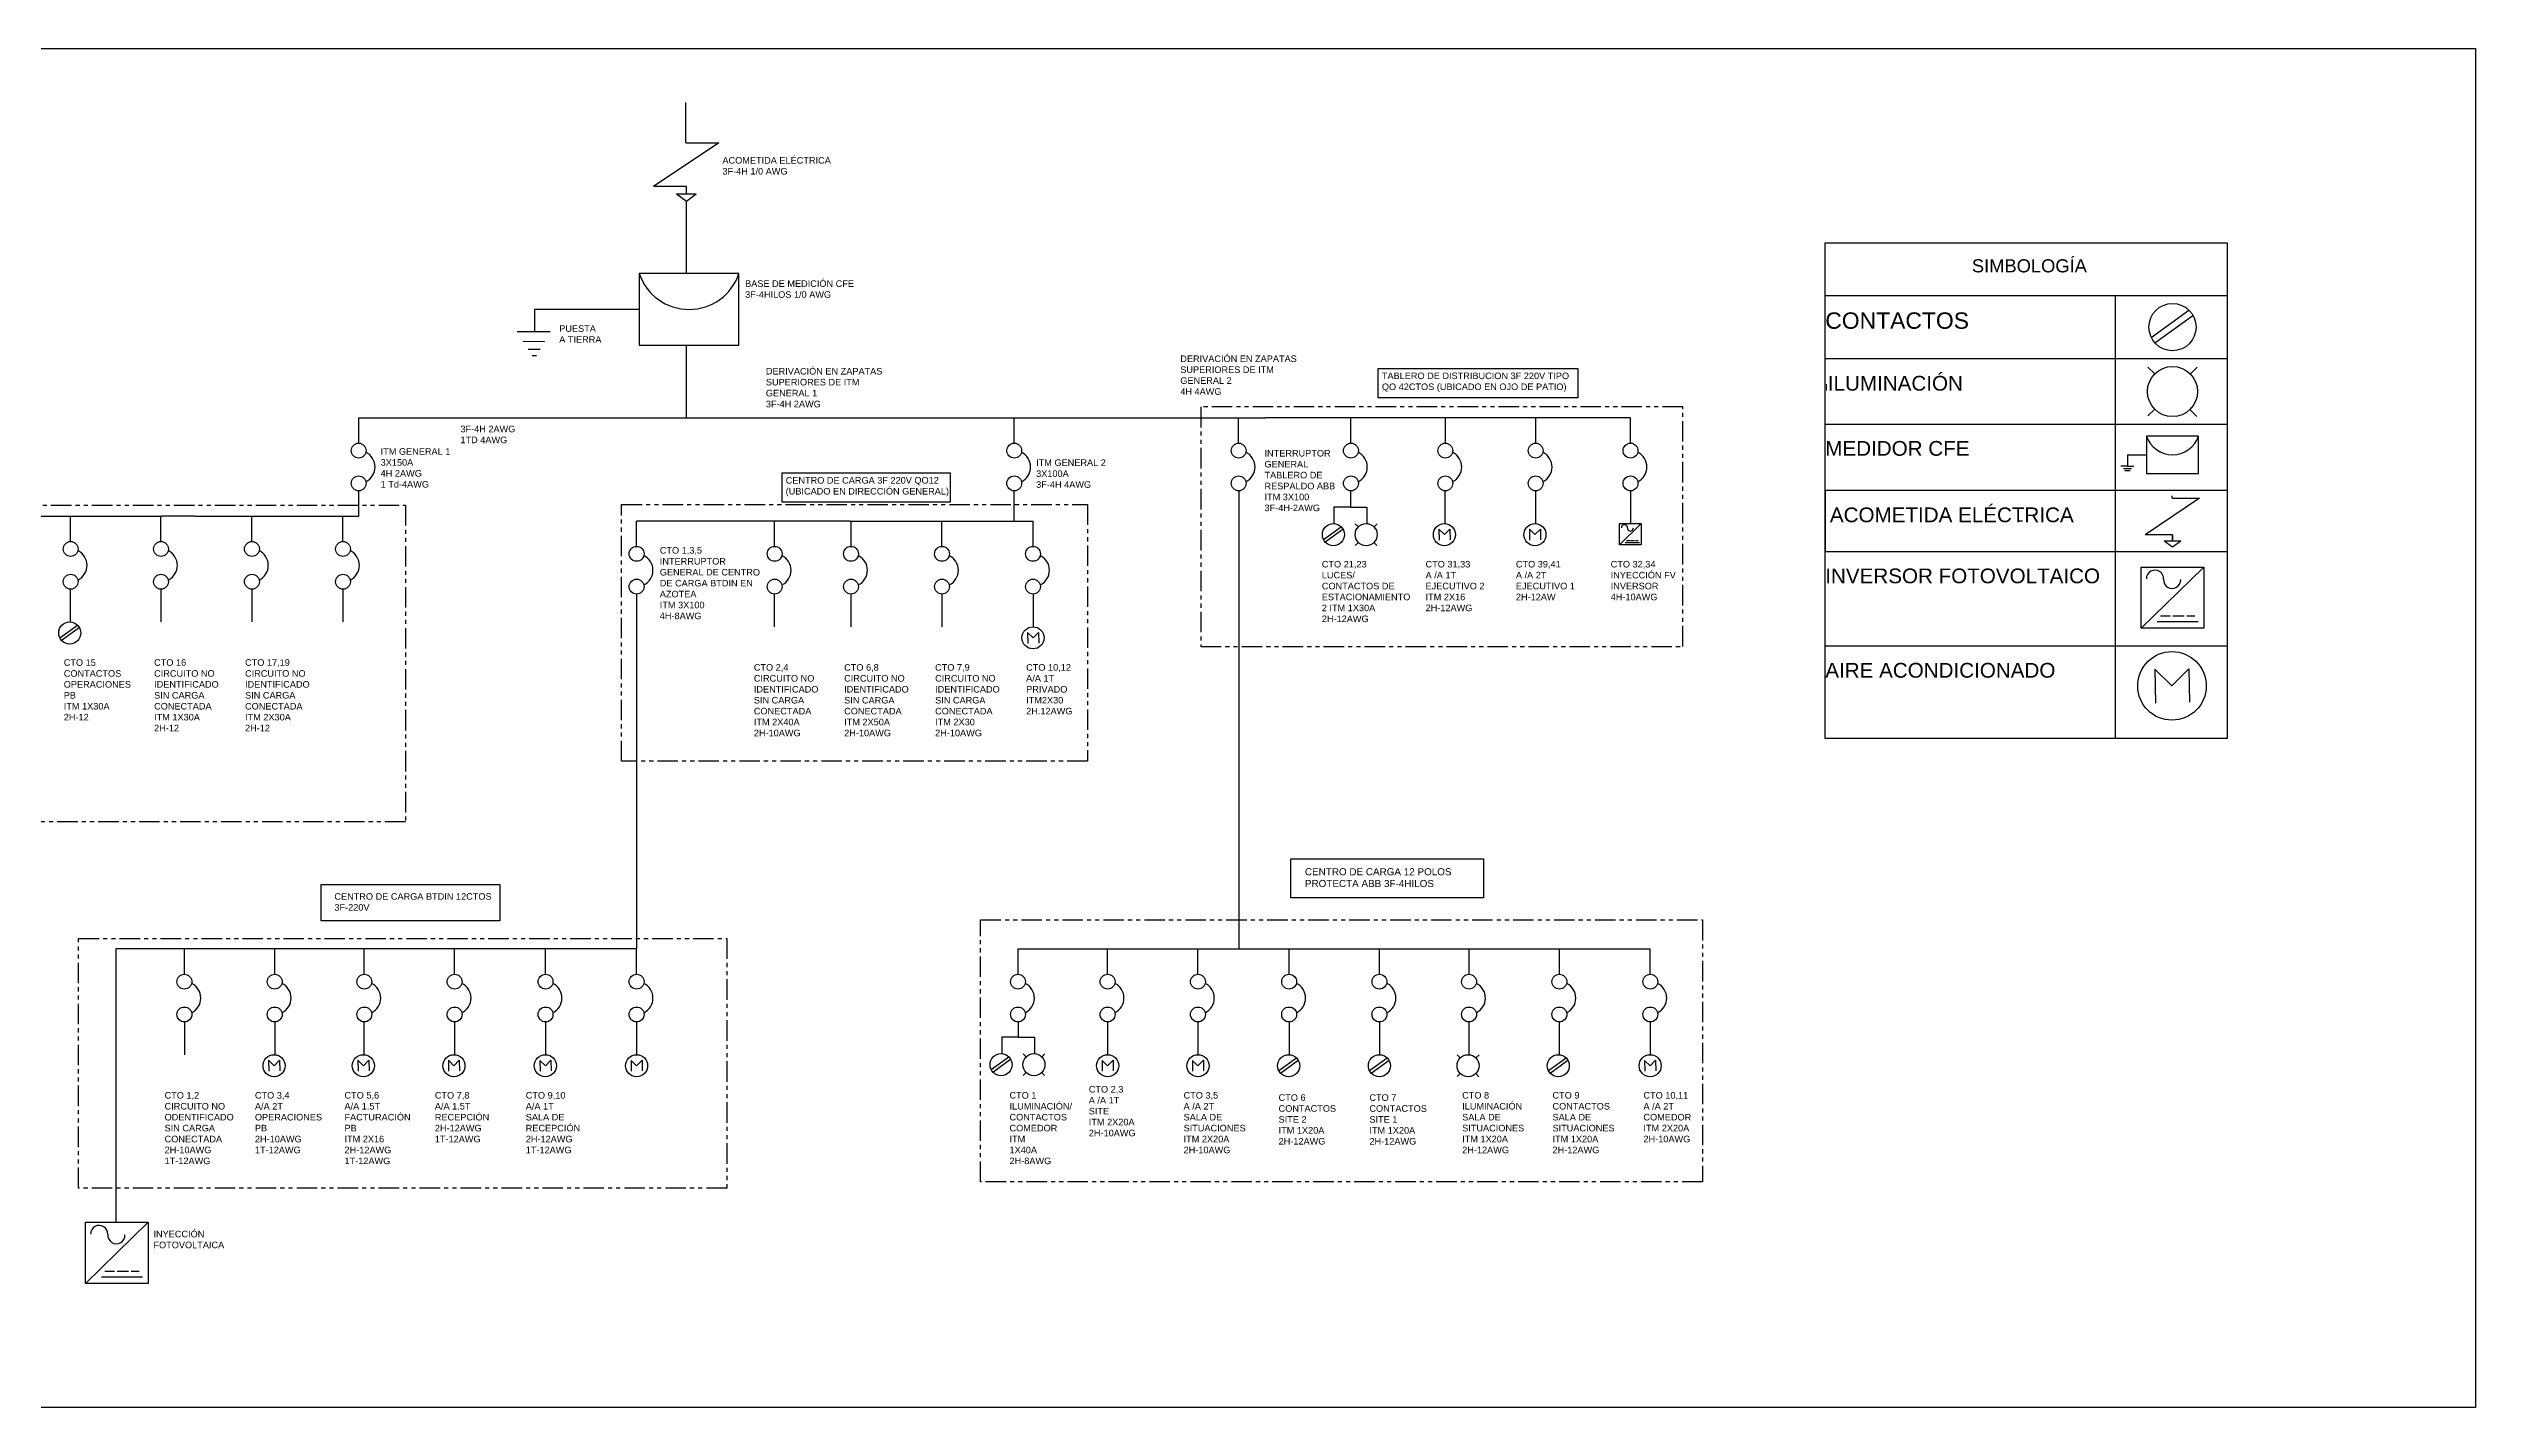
# Model space of a CAD drawing. Header units: inches. Extents: x 576 to 692, y 175 to 217.
# Drawn here: x 618 to 692.1, y 175.2 to 216.7 of the extents above; entities that cross this region are included whole.
import ezdxf

# ---------------------------------------------------------------- set-up
doc = ezdxf.new("R2010")
doc.units = ezdxf.units.IN
doc.header["$MEASUREMENT"] = 0
doc.linetypes.add('PHANTOM2', pattern=[1.25, 0.625, -0.125, 0.125, -0.125, 0.125, -0.125])
doc.styles.get("Standard").update_dxf_attribs({"font": 'arial.ttf'})

msp = doc.modelspace()

# ---------------------------------------------------------------- linework, layer by layer
for p, q in [((637.469, 213.806), (637.469, 215.045)), ((638.469, 213.806), (636.483, 212.474)), ((637.469, 213.806), (638.469, 213.806)), ((637.483, 212.474), (636.483, 212.474)), ((637.183, 212.254), (637.483, 212.254)), ((637.183, 212.254), (637.483, 212.034)), ((637.483, 212.254), (637.483, 212.474)), ((637.483, 212.254), (637.783, 212.254)), ((637.483, 212.034), (637.783, 212.254)), ((637.483, 209.822), (637.483, 212.034)), ((672.23, 209.154), (684.487, 209.154)), ((681.076, 209.154), (681.076, 195.641)), ((636.045, 208.727), (632.846, 208.727)), ((632.846, 208.727), (632.846, 208.049)), ((632.322, 208.049), (633.327, 208.049)), ((632.506, 207.755), (633.156, 207.752)), ((632.659, 207.512), (633.02, 207.516)), ((637.483, 205.42), (637.483, 207.633)), ((632.777, 207.324), (632.909, 207.324)), ((684.487, 207.217), (672.23, 207.217)), ((627.483, 204.647), (627.483, 205.42)), ((627.483, 205.42), (637.483, 205.42)), ((637.483, 205.42), (647.483, 205.42)), ((647.483, 204.647), (647.483, 205.42)), ((647.483, 205.42), (655.149, 205.42)), ((654.331, 204.647), (654.331, 205.42)), ((666.287, 205.42), (655.149, 205.42)), ((657.757, 204.647), (657.757, 205.42)), ((660.638, 204.647), (660.638, 205.42)), ((663.394, 204.647), (663.394, 205.42)), ((666.287, 204.647), (666.287, 205.42)), ((681.447, 203.941), (681.248, 203.941)), ((681.324, 203.875), (681.57, 203.877)), ((681.365, 203.813), (681.529, 203.814)), ((681.447, 204.294), (681.447, 203.941)), ((681.447, 204.294), (682.033, 204.294)), ((681.447, 203.941), (681.646, 203.941)), ((627.483, 202.42), (627.483, 203.193)), ((647.483, 202.42), (647.483, 203.193)), ((647.483, 202.271), (647.483, 203.044)), ((654.334, 203.193), (654.334, 202.193)), ((657.739, 203.193), (657.739, 202.693)), ((660.627, 203.193), (660.627, 202.193)), ((663.389, 203.193), (663.389, 202.193)), ((666.287, 203.193), (666.287, 202.193)), ((683.65, 202.967), (681.987, 201.852)), ((682.812, 202.967), (682.812, 203.043)), ((682.812, 202.967), (683.65, 202.967)), ((611.463, 202.42), (621.463, 202.42)), ((618.695, 201.647), (618.695, 202.42)), ((621.451, 201.647), (621.451, 202.42)), ((622.483, 202.42), (621.463, 202.42)), ((622.483, 202.42), (627.483, 202.42)), ((624.226, 201.647), (624.226, 202.42)), ((627.004, 201.647), (627.004, 202.42)), ((635.962, 201.498), (635.962, 202.271)), ((641.451, 202.271), (635.962, 202.271)), ((640.174, 201.498), (640.174, 202.271)), ((642.483, 202.271), (641.463, 202.271)), ((642.483, 202.271), (647.483, 202.271)), ((642.505, 201.498), (642.505, 202.271)), ((645.28, 201.498), (645.28, 202.271)), ((647.483, 202.271), (648.058, 202.271)), ((648.058, 201.498), (648.058, 202.271)), ((654.334, 202.193), (654.334, 192.655)), ((657.739, 202.693), (657.239, 202.693)), ((657.239, 202.693), (657.239, 202.193)), ((657.739, 202.693), (658.239, 202.693)), ((658.239, 202.693), (658.239, 202.193)), ((678.118, 202.274), (678.251, 202.274)), ((682.824, 201.852), (681.987, 201.852)), ((682.573, 201.667), (682.824, 201.667)), ((682.573, 201.667), (682.824, 201.483)), ((682.824, 201.852), (682.824, 201.703)), ((682.824, 201.667), (682.824, 201.852)), ((682.824, 201.667), (683.075, 201.667)), ((682.824, 201.483), (683.075, 201.667)), ((618.685, 200.193), (618.685, 199.193)), ((621.446, 200.193), (621.446, 199.193)), ((624.221, 200.193), (624.221, 199.193)), ((627.004, 200.193), (627.004, 199.193)), ((635.962, 200.044), (635.962, 195.012)), ((640.164, 200.044), (640.164, 199.044)), ((642.5, 200.044), (642.5, 199.044)), ((645.275, 200.044), (645.275, 199.044)), ((648.058, 200.044), (648.058, 199.044)), ((672.23, 198.46), (681.076, 198.46)), ((681.076, 198.46), (684.487, 198.46)), ((635.962, 195.012), (635.962, 193.239)), ((635.962, 193.239), (635.962, 192.252)), ((654.334, 192.655), (654.334, 189.217)), ((635.962, 192.252), (635.962, 189.217)), ((622.165, 189.217), (620.071, 189.217)), ((620.071, 189.217), (620.071, 180.865)), ((622.165, 188.444), (622.165, 189.217)), ((635.962, 189.217), (622.165, 189.217)), ((624.921, 188.444), (624.921, 189.217)), ((627.654, 188.444), (627.654, 189.217)), ((630.41, 188.444), (630.41, 189.217)), ((633.184, 188.444), (633.184, 189.217)), ((635.962, 188.444), (635.962, 189.217)), ((647.6, 189.217), (666.892, 189.217)), ((647.6, 188.444), (647.6, 189.217)), ((650.333, 188.444), (650.333, 189.217)), ((653.089, 188.444), (653.089, 189.217)), ((655.872, 188.444), (655.872, 189.217)), ((658.628, 188.444), (658.628, 189.217)), ((661.361, 188.444), (661.361, 189.217)), ((664.117, 188.444), (664.117, 189.217)), ((666.892, 188.444), (666.892, 189.217)), ((622.167, 186.99), (622.167, 185.99)), ((624.921, 186.99), (624.921, 185.99)), ((627.643, 186.99), (627.643, 185.99)), ((630.404, 186.99), (630.404, 185.99)), ((633.179, 186.99), (633.179, 185.99)), ((635.962, 186.99), (635.962, 185.99)), ((647.6, 186.99), (647.6, 186.522)), ((650.334, 186.99), (650.334, 185.99)), ((653.09, 186.99), (653.09, 185.99)), ((655.874, 186.99), (655.874, 185.99)), ((658.628, 186.99), (658.628, 185.99)), ((661.351, 186.99), (661.351, 185.99)), ((664.112, 186.99), (664.112, 185.99)), ((666.887, 186.99), (666.887, 185.99)), ((647.601, 186.522), (647.101, 186.522)), ((647.101, 186.522), (647.101, 186.022)), ((647.601, 186.522), (648.101, 186.522)), ((648.101, 186.522), (648.101, 186.022))]:
    msp.add_line(p, q)
at = {"color": 30}
for p, q in [((682.176, 207.876), (683.327, 208.702)), ((682.287, 207.709), (683.448, 208.546)), ((656.919, 201.711), (657.457, 202.098)), ((656.971, 201.633), (657.514, 202.025)), ((618.364, 198.712), (618.903, 199.098)), ((618.416, 198.633), (618.959, 199.025)), ((646.78, 185.54), (647.319, 185.927)), ((655.553, 185.508), (656.092, 185.895)), ((658.325, 185.507), (658.863, 185.894)), ((663.78, 185.507), (664.319, 185.894)), ((646.832, 185.461), (647.375, 185.853)), ((655.606, 185.43), (656.149, 185.822)), ((658.377, 185.429), (658.92, 185.821)), ((663.832, 185.429), (664.375, 185.821))]:
    msp.add_line(p, q, dxfattribs=at)
at = {"color": 2}
for p, q in [((682.28, 206.761), (682.07, 206.968)), ((683.369, 206.761), (683.578, 206.968)), ((682.28, 205.683), (682.072, 205.477)), ((683.357, 205.672), (683.562, 205.46)), ((657.983, 202.094), (657.891, 202.185)), ((658.462, 202.094), (658.554, 202.185)), ((657.983, 201.62), (657.891, 201.529)), ((658.457, 201.615), (658.547, 201.522)), ((647.844, 185.923), (647.752, 186.014)), ((648.323, 185.923), (648.415, 186.014)), ((661.094, 185.891), (661.002, 185.982)), ((661.573, 185.891), (661.665, 185.982)), ((647.844, 185.449), (647.752, 185.358)), ((648.318, 185.444), (648.408, 185.351)), ((661.094, 185.417), (661.002, 185.327)), ((661.568, 185.412), (661.658, 185.319))]:
    msp.add_line(p, q, dxfattribs=at)
at = {"color": 1}
for p, q in [((666.617, 202.193), (665.956, 201.549)), ((666.126, 201.62), (666.558, 201.62)), ((683.782, 200.868), (681.866, 199.001)), ((682.36, 199.207), (683.61, 199.207)), ((621.059, 180.877), (619.143, 179.01)), ((619.637, 179.216), (620.887, 179.216))]:
    msp.add_line(p, q, dxfattribs=at)
at = {"color": 4}
for p, q in [((660.61, 201.857), (660.443, 202.022)), ((660.443, 202.022), (660.448, 201.687)), ((660.61, 201.857), (660.776, 202.024)), ((660.776, 202.024), (660.783, 201.698)), ((663.371, 201.857), (663.204, 202.022)), ((663.204, 202.022), (663.209, 201.687)), ((663.371, 201.857), (663.537, 202.024)), ((663.537, 202.024), (663.544, 201.698)), ((648.058, 198.708), (647.89, 198.872)), ((647.89, 198.872), (647.896, 198.538)), ((648.058, 198.708), (648.223, 198.874)), ((648.223, 198.874), (648.231, 198.549)), ((682.807, 197.242), (682.287, 197.754)), ((682.287, 197.754), (682.303, 196.714)), ((682.807, 197.242), (683.321, 197.759)), ((683.321, 197.759), (683.344, 196.748)), ((624.903, 185.654), (624.736, 185.819)), ((624.736, 185.819), (624.741, 185.484)), ((624.903, 185.654), (625.069, 185.821)), ((625.069, 185.821), (625.076, 185.495)), ((627.626, 185.654), (627.459, 185.819)), ((627.459, 185.819), (627.464, 185.484)), ((627.626, 185.654), (627.792, 185.821)), ((627.792, 185.821), (627.799, 185.495)), ((630.387, 185.654), (630.22, 185.819)), ((630.22, 185.819), (630.225, 185.484)), ((630.387, 185.654), (630.553, 185.821)), ((630.553, 185.821), (630.56, 185.495)), ((633.179, 185.653), (633.012, 185.818)), ((633.012, 185.818), (633.017, 185.483)), ((633.179, 185.653), (633.345, 185.82)), ((633.345, 185.82), (633.352, 185.494)), ((635.962, 185.653), (635.795, 185.818)), ((635.795, 185.818), (635.8, 185.483)), ((635.962, 185.653), (636.128, 185.82)), ((636.128, 185.82), (636.135, 185.494)), ((650.334, 185.653), (650.166, 185.818)), ((650.166, 185.818), (650.172, 185.483)), ((650.334, 185.653), (650.499, 185.82)), ((650.499, 185.82), (650.507, 185.494)), ((653.09, 185.653), (652.922, 185.818)), ((652.922, 185.818), (652.928, 185.483)), ((653.09, 185.653), (653.255, 185.82)), ((653.255, 185.82), (653.263, 185.494)), ((666.887, 185.653), (666.719, 185.818)), ((666.719, 185.818), (666.724, 185.483)), ((666.887, 185.653), (667.052, 185.82)), ((667.052, 185.82), (667.06, 185.494))]:
    msp.add_line(p, q, dxfattribs=at)
for points in [[(575.974, 216.687), (692.067, 216.687), (692.067, 175.228), (575.974, 175.228)], [(672.23, 210.764), (684.487, 210.764), (684.487, 195.641), (672.23, 195.641)], [(636.045, 207.633), (639.085, 207.633), (639.085, 209.822), (636.045, 209.822)], [(682.033, 203.724), (683.615, 203.724), (683.615, 204.863), (682.033, 204.863)]]:
    msp.add_lwpolyline(points, close=True)
at = {"color": 3}
for points in [[(658.591, 206.925), (664.68, 206.925), (664.68, 206.034), (658.591, 206.034)], [(640.4, 203.738), (645.533, 203.738), (645.533, 202.847), (640.4, 202.847)], [(655.923, 191.967), (661.803, 191.967), (661.803, 190.773), (655.923, 190.773)], [(626.343, 191.184), (631.79, 191.184), (631.79, 190.078), (626.343, 190.078)]]:
    msp.add_lwpolyline(points, close=True, dxfattribs=at)
at = {"linetype": 'PHANTOM2'}
for points in [[(653.174, 198.448), (667.886, 198.448), (667.886, 205.752), (653.174, 205.752)], [(579.345, 202.757), (628.91, 202.757), (628.91, 193.096), (579.345, 193.096)], [(635.505, 202.776), (649.724, 202.776), (649.724, 194.945), (635.505, 194.945)], [(646.455, 190.103), (668.484, 190.103), (668.484, 182.111), (646.455, 182.111)], [(618.938, 189.54), (638.716, 189.54), (638.716, 181.921), (618.938, 181.921)]]:
    msp.add_lwpolyline(points, close=True, dxfattribs=at)
msp.add_lwpolyline([(672.23, 205.23), (684.487, 205.23), (684.487, 203.202), (672.23, 203.202), (672.23, 201.34), (684.487, 201.34)])
at = {"color": 1}
for points in [[(665.956, 202.193), (666.617, 202.193), (666.617, 201.549), (665.956, 201.549)], [(681.866, 200.868), (683.782, 200.868), (683.782, 199.001), (681.866, 199.001)], [(619.143, 180.877), (621.059, 180.877), (621.059, 179.01), (619.143, 179.01)]]:
    msp.add_lwpolyline(points, close=True, dxfattribs=at)
for points in [[(666.16, 201.679), (666.234, 201.679), (666.262, 201.679)], [(666.291, 201.679), (666.383, 201.679), (666.41, 201.679)], [(666.437, 201.679), (666.522, 201.679)], [(682.457, 199.378), (682.672, 199.378), (682.754, 199.378)], [(682.836, 199.378), (683.104, 199.378), (683.182, 199.378)], [(683.26, 199.378), (683.506, 199.378)], [(619.733, 179.387), (619.949, 179.387), (620.031, 179.387)], [(620.113, 179.387), (620.381, 179.387), (620.459, 179.387)], [(620.537, 179.387), (620.783, 179.387)]]:
    msp.add_lwpolyline(points, dxfattribs=at)
at = {"color": 30}
for centre, radius in [((682.824, 208.188), 0.72), ((657.222, 201.857), 0.337), ((618.667, 198.857), 0.337), ((647.083, 185.686), 0.337), ((655.857, 185.654), 0.337), ((658.628, 185.653), 0.337), ((664.083, 185.653), 0.337)]:
    msp.add_circle(centre, radius, dxfattribs=at)
at = {"color": 2}
for centre, radius in [((682.824, 206.222), 0.766), ((658.222, 201.857), 0.337), ((648.083, 185.686), 0.337), ((661.333, 185.654), 0.337)]:
    msp.add_circle(centre, radius, dxfattribs=at)
for centre in [(627.483, 204.42), (647.483, 204.42), (654.331, 204.42), (657.757, 204.42), (660.638, 204.42), (663.394, 204.42), (666.287, 204.42), (627.483, 203.42), (647.483, 203.42), (654.331, 203.42), (657.757, 203.42), (660.638, 203.42), (663.394, 203.42), (666.287, 203.42), (618.695, 201.42), (621.451, 201.42), (624.226, 201.42), (627.004, 201.42), (635.962, 201.271), (640.174, 201.271), (642.505, 201.271), (645.28, 201.271), (648.058, 201.271), (618.695, 200.42), (621.451, 200.42), (624.226, 200.42), (627.004, 200.42), (635.962, 200.271), (640.174, 200.271), (642.505, 200.271), (645.28, 200.271), (648.058, 200.271), (622.165, 188.217), (624.921, 188.217), (627.654, 188.217), (630.41, 188.217), (633.184, 188.217), (635.962, 188.217), (647.6, 188.217), (650.333, 188.217), (653.089, 188.217), (655.872, 188.217), (658.628, 188.217), (661.361, 188.217), (664.117, 188.217), (666.892, 188.217), (622.165, 187.217), (624.921, 187.217), (627.654, 187.217), (630.41, 187.217), (633.184, 187.217), (635.962, 187.217), (647.6, 187.217), (650.333, 187.217), (653.089, 187.217), (655.872, 187.217), (658.628, 187.217), (661.361, 187.217), (664.117, 187.217), (666.892, 187.217)]:
    msp.add_circle(centre, 0.227)
at = {"color": 4}
for centre, radius in [((660.61, 201.857), 0.337), ((663.371, 201.857), 0.337), ((648.058, 198.708), 0.337), ((682.807, 197.242), 1.046), ((624.903, 185.654), 0.337), ((627.626, 185.654), 0.337), ((630.387, 185.654), 0.337), ((633.179, 185.653), 0.337), ((635.962, 185.653), 0.337), ((650.334, 185.653), 0.337), ((653.09, 185.653), 0.337), ((666.887, 185.653), 0.337)]:
    msp.add_circle(centre, radius, dxfattribs=at)
for centre, radius, start, end in [((637.565, 210.33), 1.603, 198.50771, 341.49229), ((682.824, 205.128), 0.834, 198.50771, 341.49229), ((627.483, 203.92), 0.5, 296.2381, 63.7619), ((647.483, 203.92), 0.5, 296.2381, 63.7619), ((654.331, 203.92), 0.5, 296.2381, 63.7619), ((657.757, 203.92), 0.5, 296.2381, 63.7619), ((660.638, 203.92), 0.5, 296.2381, 63.7619), ((663.394, 203.92), 0.5, 296.2381, 63.7619), ((666.287, 203.92), 0.5, 296.2381, 63.7619), ((618.695, 200.92), 0.5, 296.2381, 63.7619), ((621.451, 200.92), 0.5, 296.2381, 63.7619), ((624.226, 200.92), 0.5, 296.2381, 63.7619), ((627.004, 200.92), 0.5, 296.2381, 63.7619), ((635.962, 200.771), 0.5, 296.2381, 63.7619), ((640.174, 200.771), 0.5, 296.2381, 63.7619), ((642.505, 200.771), 0.5, 296.2381, 63.7619), ((645.28, 200.771), 0.5, 296.2381, 63.7619), ((648.058, 200.771), 0.5, 296.2381, 63.7619), ((622.165, 187.717), 0.5, 296.2381, 63.7619), ((624.921, 187.717), 0.5, 296.2381, 63.7619), ((627.654, 187.717), 0.5, 296.2381, 63.7619), ((630.41, 187.717), 0.5, 296.2381, 63.7619), ((633.184, 187.717), 0.5, 296.2381, 63.7619), ((635.962, 187.717), 0.5, 296.2381, 63.7619), ((647.6, 187.717), 0.5, 296.2381, 63.7619), ((650.333, 187.717), 0.5, 296.2381, 63.7619), ((653.089, 187.717), 0.5, 296.2381, 63.7619), ((655.872, 187.717), 0.5, 296.2381, 63.7619), ((658.628, 187.717), 0.5, 296.2381, 63.7619), ((661.361, 187.717), 0.5, 296.2381, 63.7619), ((664.117, 187.717), 0.5, 296.2381, 63.7619), ((666.892, 187.717), 0.5, 296.2381, 63.7619)]:
    msp.add_arc(centre, radius, start, end)
at = {"color": 1}
for centre, radius, start, end in [((666.102, 202.07), 0.0905, 355.95973, 182.01429), ((666.283, 202.058), 0.0905, 175.9597, 2.01426), ((682.29, 200.513), 0.262, 355.95973, 182.01429), ((682.813, 200.476), 0.262, 175.9597, 2.01426), ((619.567, 180.521), 0.262, 355.95973, 182.01429), ((620.09, 180.484), 0.262, 175.9597, 2.01426)]:
    msp.add_arc(centre, radius, start, end, dxfattribs=at)

# ---------------------------------------------------------------- texts
at = {"attachment_point": 1}
for s, width, heights, insert, char_height in [('\\A1;ACOMETIDA ELÉCTRICA\\P3F-4H 1/0 AWG', 3.90687, [0], (638.581, 213.376), 0.2), ('SIMBOLOGÍA', 12.25675, [0], (676.703, 210.258), 0.4), ('BASE DE MEDICIÓN CFE\\P3F-4HILOS 1/0 AWG', 5.78637, [0], (639.273, 209.615), 0.2), ('PUESTA A TIERRA', 1.37722, [0], (633.602, 208.244), 0.2), ('CONTACTOS', 8.84661, [0], (672.23, 208.637), 0.5), ('DERIVACIÓN EN ZAPATAS SUPERIORES DE ITM GENERAL 2\\P4H 4AWG', 3.85034, [0], (652.551, 207.323), 0.2), ('DERIVACIÓN EN ZAPATAS SUPERIORES DE ITM GENERAL 1\\P3F-4H 2AWG', 3.85034, [0], (639.907, 206.942), 0.2), ('I{\\H2.25x;ILUMINACIÓN}', 8.84661, [0], (672.23, 206.7), 0.2), ('3F-4H 2AWG\\P1TD 4AWG', 4.50537, [0], (630.587, 205.18), 0.2), ('ITM GENERAL 1\\P3X150A\\P4H 2AWG\\P1 Td-4AWG', 2.26516, [0], (628.153, 204.493), 0.2), ('INTERRUPTOR GENERAL\\PTABLERO DE RESPALDO ABB\\PITM 3X100\\P3F-4H-2AWG', 2.27245, [0], (655.12, 204.44), 0.2), ('MEDIDOR CFE', 8.84661, [0], (672.23, 204.713), 0.45), ('ITM GENERAL 2\\P3X100A\\P3F-4H 4AWG', 2.26516, [0], (648.153, 204.152), 0.2), ('ACOMETIDA ELÉCTRICA', 8.70618, [0], (672.37, 202.685), 0.45), ('CTO 1,3,5\\PINTERRUPTOR GENERAL DE CENTRO DE CARGA BTDIN EN AZOTEA\\PITM 3X100\\P4H-8AWG', 3.31516, [2.352], (636.67, 201.477), 0.2), ('CTO 21,23\\PLUCES/ CONTACTOS DE ESTACIONAMIENTO \\P2 ITM 1X30A\\P2H-12AWG', 2.26516, [0], (656.869, 201.055), 0.2), ('CTO 31,33\\PA /A 1T\\PEJECUTIVO 2\\PITM 2X16\\P2H-12AWG', 2.26516, [0], (660.034, 201.055), 0.2), ('CTO 39,41\\PA /A 2T\\PEJECUTIVO 1\\P2H-12AW', 2.26516, [0], (662.79, 201.055), 0.2), ('CTO 32,34\\PINYECCIÓN FV\\PINVERSOR\\P4H-10AWG', 2.8898, [1.97], (665.682, 201.055), 0.2), ('INVERSOR FOTOVOLTAICO', 8.84661, [0], (672.23, 200.823), 0.45), ('CTO 15\\PCONTACTOS OPERACIONES \\PPB\\PITM 1X30A\\P2H-12', 2.26516, [0], (618.485, 198.055), 0.2), ('CTO 16\\PCIRCUITO NO IDENTIFICADO\\PSIN CARGA CONECTADA\\PITM 1X30A\\P2H-12', 2.26516, [0], (621.241, 198.055), 0.2), ('CTO 17,19\\PCIRCUITO NO IDENTIFICADO\\PSIN CARGA CONECTADA\\PITM 2X30A\\P2H-12', 2.26516, [0], (624.016, 198.055), 0.2), ('CTO 2,4\\PCIRCUITO NO IDENTIFICADO\\PSIN CARGA CONECTADA\\PITM 2X40A\\P2H-10AWG', 2.26516, [0], (639.539, 197.906), 0.2), ('CTO 6,8\\PCIRCUITO NO IDENTIFICADO\\PSIN CARGA CONECTADA ITM 2X50A\\P2H-10AWG', 2.26516, [0], (642.295, 197.906), 0.2), ('CTO 7,9\\PCIRCUITO NO IDENTIFICADO\\PSIN CARGA CONECTADA\\PITM 2X30\\P2H-10AWG', 2.26516, [0], (645.07, 197.906), 0.2), ('CTO 10,12\\PA/A 1T\\PPRIVADO\\PITM2X30\\P2H.12AWG', 3.35, [2.475], (647.848, 197.906), 0.2), ('AIRE ACONDICIONADO', 8.84661, [0], (672.23, 197.943), 0.45), ('CTO 1,2\\PCIRCUITO NO ODENTIFICADO\\PSIN CARGA CONECTADA\\P2H-10AWG\\P1T-12AWG', 2.26516, [0], (621.561, 184.851), 0.2), ('CTO 3,4\\PA/A 2T\\POPERACIONES PB\\P2H-10AWG\\P1T-12AWG', 2.26516, [0], (624.317, 184.851), 0.2), ('CTO 5,6\\PA/A 1.5T\\PFACTURACIÓN PB\\PITM 2X16\\P2H-12AWG\\P1T-12AWG', 2.26516, [0], (627.05, 184.851), 0.2), ('CTO 7,8\\PA/A 1.5T\\PRECEPCIÓN\\P2H-12AWG\\P1T-12AWG', 2.26516, [0], (629.806, 184.851), 0.2), ('CTO 9,10\\PA/A 1T\\PSALA DE RECEPCIÓN\\P2H-12AWG\\P1T-12AWG', 2.26516, [0], (632.58, 184.851), 0.2), ('CTO 1\\PILUMINACIÓN/\\PCONTACTOS\\PCOMEDOR \\PITM 1X40A\\P2H-8AWG', 0.91002, [2.993], (647.34, 184.851), 0.2), ('CTO 2,3\\PA /A 1T\\PSITE\\PITM 2X20A\\P2H-10AWG', 1.70627, [0], (649.759, 185.035), 0.2), ('CTO 3,5\\PA /A 2T\\PSALA DE SITUACIONES\\PITM 2X20A\\P2H-10AWG', 1.82371, [0], (652.651, 184.851), 0.2), ('CTO 6\\PCONTACTOS SITE 2\\PITM 1X20A\\P2H-12AWG', 2.13711, [0], (655.55, 184.783), 0.2), ('CTO 7\\PCONTACTOS SITE 1\\PITM 1X20A\\P2H-12AWG', 2.13711, [0], (658.321, 184.782), 0.2), ('CTO 8\\PILUMINACIÓN SALA DE SITUACIONES\\PITM 1X20A\\P2H-12AWG', 2.26516, [0], (661.151, 184.851), 0.2), ('CTO 9\\PCONTACTOS SALA DE SITUACIONES\\PITM 1X20A\\P2H-12AWG', 2.26516, [0], (663.907, 184.851), 0.2), ('CTO 10,11\\PA /A 2T\\PCOMEDOR\\PITM 2X20A\\P2H-10AWG', 2.26516, [0], (666.682, 184.851), 0.2), ('INYECCIÓN FOTOVOLTAICA', 3.28316, [0], (621.222, 180.619), 0.2)]:
    msp.add_mtext_dynamic_manual_height_columns(s, width=width, gutter_width=1, heights=heights, dxfattribs=dict(at, insert=insert, char_height=char_height))
at = {"color": 7, "char_height": 0.2, "attachment_point": 1}
for s, width, insert in [('TABLERO DE DISTRIBUCION 3F 220V TIPO QO 42CTOS (UBICADO EN OJO DE PATIO)', 5.85014, (658.701, 206.801)), ('CENTRO DE CARGA 3F 220V QO12 (UBICADO EN DIRECCIÓN GENERAL)', 5.09134, (640.511, 203.614))]:
    msp.add_mtext_dynamic_manual_height_columns(s, width=width, gutter_width=1, heights=[0.928], dxfattribs=dict(at, insert=insert))
at = {"color": 0, "attachment_point": 1}
for s, width, gutter_width, insert, char_height in [('CENTRO DE CARGA 12 POLOS\\PPROTECTA ABB 3F-4HILOS', 5.13838, 1.079, (656.353, 191.68), 0.21586), ('CENTRO DE CARGA BTDIN 12CTOS\\P3F-220V', 4.76078, 1, (626.742, 190.918), 0.2)]:
    msp.add_mtext_dynamic_manual_height_columns(s, width=width, gutter_width=gutter_width, heights=[0], dxfattribs=dict(at, insert=insert, char_height=char_height))

doc.saveas('drawing.dxf')
